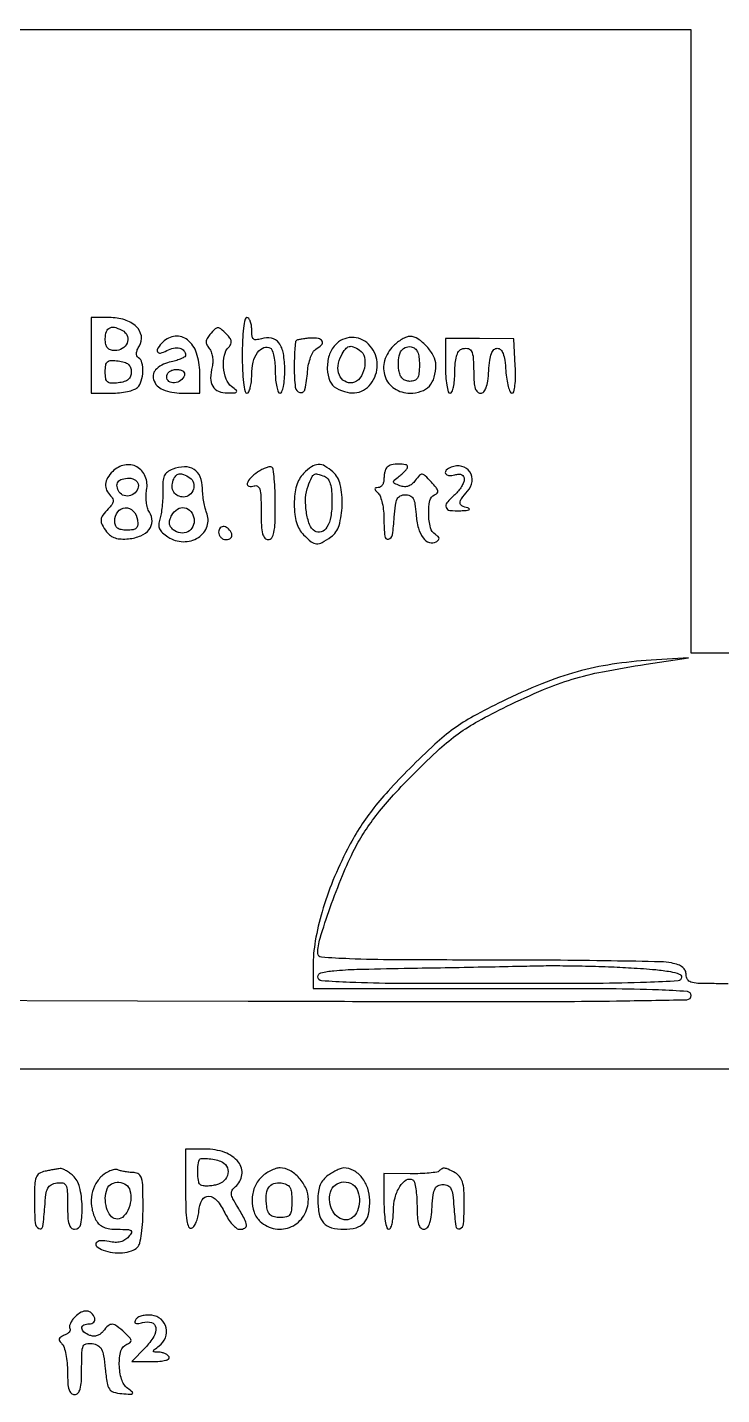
# Model space of a CAD drawing. Extents: x 105 to 1385, y 45 to 986.
# Drawn here: x 726.5 to 873.5, y 524 to 813.4 of the extents above; entities that cross this region are included whole.
import ezdxf

# ---------------------------------------------------------------- set-up
doc = ezdxf.new("R2010")
doc.units = 0

msp = doc.modelspace()

# ---------------------------------------------------------------- linework, layer by layer
for points in [[(975.012321, 894), (662.024642, 894), (661.762321, 857.25, -0.001137), (661.569048, 836.71706, -0.008815), (661.287808, 827.12632, -0.010209), (660.904475, 821.444203, -0.451975), (660.050713, 820.816429, 0.057413), (659.208145, 820.901189, 0.01013), (657.616945, 820.845953, 0.010855), (655.74495, 820.70215, 0.009575), (653.800713, 820.472591), (649, 819.812324), (649, 811.906162), (649, 804), (657.5, 804), (666, 804), (666, 698.5), (666, 593), (776.988182, 593), (887.976365, 593)], [(877.803678, 768.278646, 0.000459), (877.589084, 794.663079, 0.000534)], [(874.900424, 610.941399, 0.008616), (871.5, 611, -0.010229), (868.442522, 611.062557, -0.072034), (866.983333, 611.335227, -0.176153), (866.269837, 611.909004, -0.137045), (866, 612.875, 0.111131), (865.802776, 613.751388, 0.113824), (865.25, 614.45, 0.083544), (864.290594, 614.984187, 0.036002), (862.875, 615.375, 0.044255), (860.584704, 615.625504, 0.001117), (850.129688, 615.816406, 0.002384), (837.848105, 615.954663, 0.001622), (823.875, 616, -0.00124), (804.319167, 616.048517, -0.008474), (794.680756, 616.259719, -0.008267), (788.750128, 616.588548, -0.393301), (788, 617.394665, -0.074616), (788.483329, 620.61539, -0.010196), (790.617958, 627.093588, -0.012616), (793.219566, 633.923843, -0.021176), (795.787079, 639.5, -0.026328), (797.964204, 643.245787, -0.022107), (800.645511, 646.975141, -0.018864), (804.048417, 650.972213, -0.01077), (808.438413, 655.549285, -0.010134), (813.785509, 660.676929, -0.029449), (817.74874, 663.916746, -0.031082), (821.945708, 666.573115, -0.012372), (828, 669.705005, -0.012262), (835.752624, 673.24296, -0.027661), (841.819823, 675.445957, -0.026131), (848.300069, 677.03687, -0.009868), (857.5, 678.604321), (866.5, 679.955524), (858.545976, 679.473269, 0.022742), (850.308854, 678.596573, 0.029695), (842.901055, 677.010824, 0.028169), (835.435576, 674.482235, 0.017618), (827, 670.734036, 0.012338), (820.940218, 667.594355, 0.031229), (816.751772, 664.938272, 0.0296), (812.800398, 661.698456, 0.010125), (807.459935, 656.559171, 0.010732), (802.878495, 651.7666, 0.021054), (799.482312, 647.728885, 0.024247), (796.763542, 643.828348, 0.021081), (794.296289, 639.5, 0.021824), (791.208508, 632.807696, 0.025891), (788.907597, 626.237897, 0.028198), (787.472226, 620.072162, 0.043112), (787, 614.605655), (787, 610), (827, 610, -0.000993), (849.86238, 609.954604, -0.008439), (860.126777, 609.740564, -0.009943), (866.16522, 609.39228, -0.391692), (867, 608.490161, -0.40796), (866.064267, 607.534187, -0.002016), (851.269846, 607.277253, -0.003626), (827.557343, 607.133074, -0.0004), (773.25, 607.240161), (679.5, 607.5)], [(722.498559, 610.273226, 0.0002), (722.667734, 628.621875, 0.001124)]]:
    msp.add_lwpolyline(points, format="xyb")
msp.add_lwpolyline([(710, 813), (788.5, 813), (867, 813), (867, 747), (867, 681), (872, 681), (877, 681)])
for points in [[(740, 744), (740, 736), (744.3, 736, 0.025442), (746.034141, 736.088298, 0.028275), (747.689375, 736.3525, 0.029295), (749.058323, 736.736368, 0.113847), (749.8, 737.2, 0.122816), (750.632357, 738.585471, 0.065475), (750.964365, 740.569349, 0.068245), (750.773454, 742.448879, 0.197436), (750.020479, 743.487343, -0.15979), (749.694779, 743.873776, -0.116873), (749.609932, 744.432405, -0.080494), (749.7873, 745.149112, -0.038771), (750.226091, 745.990421, 0.185183), (750.636278, 748.100161, 0.161683), (749.563197, 750.089032, 0.115273), (747.110646, 751.512525, 0.074226), (743.845012, 752), (740, 752)], [(746.895717, 749.085612, -0.184446), (747.721529, 747.980003, -0.178056), (747.615814, 746.585735, -0.151634), (746.583668, 745.430234, -0.136017), (745.031385, 745, -0.073159), (744.075682, 745.14059, -0.150197), (743.453138, 745.557672, -0.126393), (743.107001, 746.310623, -0.044891), (743, 747.5, -0.084273), (743.261227, 749.038876, -0.215224), (744.023203, 749.84013, -0.180614), (745.244591, 749.87576, -0.059134)], [(765.166612, 748.414902, 0.044561), (764.563521, 747.595729, 0.125322), (764.35735, 746.920196, 0.132852), (764.504666, 746.252913, 0.05287), (765.028279, 745.465925, -0.088317), (765.441912, 744.737681, -0.047701), (765.692872, 743.734111, -0.045519), (765.757796, 742.630036, -0.053467), (765.612559, 741.592449, 0.059329), (765.305265, 739.193203, 0.135072), (765.77041, 737.442223, 0.164814), (766.979892, 736.390093, 0.100657), (768.856989, 736.031803, 0.007813), (770.468145, 736.076377, 0.241162), (770.806188, 736.268391, 0.378559), (770.761436, 736.579568, 0.013721), (769.75, 737.392046, -0.144772), (768.587178, 738.973738, -0.068334), (768.054191, 741.475018, -0.068451), (768.215309, 744.021056, -0.147433), (769.135714, 745.735714, 0.08143), (769.584743, 746.360848, 0.155693), (769.677089, 746.965768, 0.119289), (769.402318, 747.625065, 0.038286), (768.707143, 748.435714, 0.014467), (767.454524, 749.617869, 0.185435), (766.861843, 749.841515, 0.196281), (766.288966, 749.603675, 0.016492)], [(772, 744, 0.010616), (772.067911, 740.801826, 0.020476), (772.28125, 738.25, 0.01702), (772.586179, 736.340974, 0.358912), (773, 736, 0.291777), (773.386779, 736.24671, 0.045736), (773.70625, 737.139032, 0.038769), (773.927578, 738.391587, 0.024354), (774, 739.877555, -0.059178), (774.316054, 742.538581, -0.093893), (775.256666, 744.62427, -0.147993), (776.566381, 745.653471, -0.235662), (777.956195, 745.527073, -0.17661), (778.361704, 745.012707, -0.028902), (778.693382, 743.766927, -0.028779), (778.923634, 742.18874, -0.021836), (779, 740.440983, 0.021227), (779.072294, 738.738865, 0.03416), (779.29375, 737.304539, 0.037703), (779.611648, 736.26528, 0.308946), (780, 736, 0.319735), (780.389506, 736.27744, 0.032693), (780.70625, 737.432782, 0.03126), (780.927778, 739.007969, 0.019308), (781, 740.877555, 0.041774), (780.706637, 744.382747, 0.11905), (779.750591, 746.619138, 0.183305), (778.172701, 747.624397, 0.128702), (776.047988, 747.515231, -0.046666), (774.970296, 747.280943, -0.221855), (774.386129, 747.471834, -0.177557), (774.077958, 748.08324, -0.028863), (774, 749.432612, 0.037102), (773.926941, 750.415833, 0.055829), (773.70625, 751.24583, 0.073245), (773.383103, 751.813304, 0.230696), (773, 752, 0.358912), (772.586179, 751.659026, 0.01702), (772.28125, 749.75, 0.020476), (772.067911, 747.198174, 0.010616)], [(755.2, 746.8, 0.04213), (754.142047, 745.546976, 0.267917), (754.067306, 744.749392, 0.368818), (754.671903, 744.469168, 0.054737), (756.020667, 745.01106, -0.070017), (757.459943, 745.539036, -0.111702), (758.764662, 745.525082, -0.156324), (759.654461, 744.987694, -0.181284), (760, 744.065983, -0.248054), (759.813083, 743.712399, -0.03976), (759.111817, 743.312058, -0.036093), (758.134681, 742.936319, -0.024393), (756.976397, 742.645279, 0.125383), (753.887505, 741.165123, 0.305736), (753.220546, 738.854859, 0.224392), (755.201356, 736.74492, 0.094147), (759.122445, 736), (763, 736), (763, 740.428571, 0.081688), (762.332975, 744.484076, 0.14088), (760.399427, 747.274577, 0.200963), (757.799347, 748.04563, 0.170896)], [(783.418712, 747.083333, 0.174693), (783.251826, 746.730631, 0.0061), (783.122997, 745.197917, 0.010706), (783.030362, 743.355808, 0.007209), (783, 741.25, 0.027954), (783.223366, 737.257818, 0.316252), (784.216545, 736.135395, 0.422152), (785.275168, 736.806639, 0.031076), (785.824451, 740.5773, -0.031672), (786.05363, 742.137512, -0.036445), (786.47235, 743.582616, -0.039401), (787.00325, 744.729163, -0.13765), (787.574451, 745.29969, 0.068671), (788.768521, 746.204328, 0.32124), (788.901135, 747.007374, 0.246037), (788.136668, 747.565123, 0.050952), (786.418712, 747.644213, 0.014036), (785.399602, 747.558529, 0.018221), (784.472681, 747.419967, 0.01607), (783.719419, 747.253923, 0.13426)], [(791.654988, 746.171259, 0.11004), (790.389433, 743.942178, 0.082116), (790.012564, 741.131829, 0.089249), (790.555555, 738.566488, 0.17495), (791.934259, 737.035184, 0.065505), (794.202854, 736.179792, 0.102091), (796.283858, 736.125103, 0.112184), (798.07883, 736.885353, 0.091929), (799.522576, 738.394111, 0.169872), (800.556294, 742.554967, 0.176333), (798.747141, 746.376994, 0.205081), (795.160584, 747.789026, 0.204206)], [(804, 746, 0.125912), (802.144953, 742.869163, 0.156525), (802.232967, 739.50339, 0.166685), (804.233052, 736.963266, 0.144354), (807.5, 736, 0.079916), (809.883974, 736.383483, 0.126766), (811.614114, 737.495311, 0.120113), (812.650706, 739.355653, 0.067421), (813, 741.934259, 0.125016), (812.521492, 743.818137, 0.059831), (811.06712, 745.8683, 0.060417), (809.207299, 747.478505, 0.14932), (807.5, 748, 0.095343), (806.785434, 747.862493, 0.034745), (805.853125, 747.4125, 0.032922), (804.876005, 746.765364, 0.033666)], [(815, 741.781828, 0.0162), (815.071956, 739.561569, 0.026623), (815.293239, 737.695457, 0.025027), (815.607627, 736.298113, 0.336794), (816, 736, 0.307639), (816.388221, 736.263833, 0.038313), (816.70625, 737.290447, 0.034511), (816.927697, 738.709296, 0.021461), (817, 740.393011, -0.022466), (817.086599, 742.319345, -0.046835), (817.360421, 743.795179, -0.064754), (817.799612, 744.815757, -0.168745), (818.402234, 745.32411, -0.121483), (819.676054, 745.483689, -0.248355), (820.481794, 744.927691, -0.104212), (820.899993, 743.429737, -0.016145), (821, 740.333333, 0.018195), (821.074159, 738.296069, 0.062365), (821.333377, 736.999603, 0.117876), (821.787123, 736.270336, 0.197393), (822.445209, 736, 0.210408), (823.11523, 736.295016, 0.097375), (823.620462, 737.124405, 0.054738), (823.977331, 738.56015, 0.017546), (824.195209, 740.75, -0.017066), (824.415608, 742.986991, -0.057757), (824.774889, 744.407535, -0.106667), (825.295115, 745.209171, -0.198192), (826, 745.5, -0.198192), (826.704885, 745.209171, -0.106667), (827.225111, 744.407535, -0.057757), (827.584392, 742.986991, -0.017066), (827.804791, 740.75, 0.019633), (827.99359, 738.929531, 0.031141), (828.312364, 737.395313, 0.032174), (828.699746, 736.269678, 0.302507), (829.104695, 736, 0.344948), (829.49434, 736.305121, 0.030461), (829.735127, 737.619216, 0.028386), (829.851919, 739.454117, 0.01473), (829.799904, 741.75), (829.5, 747.5), (822.25, 747.531828), (815, 747.563656)], [(796.830076, 745.126181, -0.203991), (797.867603, 743.620419, -0.103643), (797.854305, 741.278278, -0.10361), (796.901791, 739.137932, -0.203776), (795.33589, 738.191704, -0.171331), (793.686308, 738.52242, -0.1629), (792.568375, 739.821466, -0.127911), (792.301081, 741.816287, -0.092804), (792.979785, 743.962227, -0.036587), (793.839282, 745.319423, -0.161264), (794.6033, 745.85722, -0.172897), (795.504437, 745.813172, -0.043466)], [(809.5, 741.986305, -0.022689), (809.417581, 740.170932, -0.107941), (809.106582, 739.185788, -0.176971), (808.501842, 738.676789, -0.087556), (807.5, 738.5, -0.083533), (806.608553, 738.649977, -0.113148), (805.918301, 739.081476, -0.10261), (805.440102, 739.807775, -0.059323), (805.170919, 740.822726, -0.048908), (805.074406, 743.065624, -0.105901), (805.525459, 744.722771, -0.160697), (806.458814, 745.637579, -0.163162), (807.746976, 745.810212, -0.1183), (808.553734, 745.444349, -0.120499), (809.100083, 744.754297, -0.079817), (809.407604, 743.645529, -0.027822)], [(748.5, 740.5, -0.086629), (748.336283, 739.562156, -0.132039), (747.866697, 738.887714, -0.10493), (747.030656, 738.440778, -0.041844), (745.75, 738.183578, -0.031206), (744.232708, 738.104353, -0.174181), (743.481079, 738.383093, -0.184152), (743.102222, 739.065925, -0.035595), (743, 740.5, -0.035595), (743.102222, 741.934075, -0.184152), (743.481079, 742.616907, -0.174181), (744.232708, 742.895647, -0.031206), (745.75, 742.816422, -0.041844), (747.030656, 742.559222, -0.10493), (747.866697, 742.112286, -0.132039), (748.336283, 741.437844, -0.086629)], [(759.750467, 739.75, -0.158083), (758.960832, 738.678258, -0.13487), (757.638975, 738.189563, -0.175333), (756.484986, 738.49796, -0.245384), (756, 739.426676, -0.12024), (756.15323, 740.054646, -0.111791), (756.58104, 740.561201, -0.09567), (757.248452, 740.888599, -0.066422), (758.083333, 741, -0.053387), (758.889009, 740.91373, -0.107922), (759.466685, 740.649944, -0.156475), (759.754141, 740.244726, -0.158297)], [(744.571429, 719.428571, 0.060436), (743.49871, 718.059647, 0.115454), (743.069453, 716.738087, 0.130126), (743.292868, 715.471728, 0.088221), (744.135714, 714.264286, -0.085817), (744.579339, 713.635178, -0.156628), (744.661366, 713.018509, -0.115884), (744.366345, 712.338294, -0.036373), (743.635714, 711.492857, 0.033903), (742.465223, 710.151879, 0.146016), (742.096418, 709.171639, 0.143778), (742.322288, 708.140902, 0.032524), (743.29414, 706.612418, 0.081171), (744.081199, 705.83779, 0.07888), (745.081397, 705.344709, 0.065009), (746.349519, 705.12605, 0.034658), (747.943291, 705.171288, 0.07302), (750.547046, 705.817986, 0.130503), (752.292873, 707.14177, 0.167696), (752.896993, 708.904389, 0.139938), (752.346892, 710.816146, -0.071559), (751.948976, 711.718378, -0.036325), (751.702106, 712.936967, -0.035163), (751.626883, 714.256004, -0.043917), (751.750647, 715.475924, 0.142223), (751.479836, 718.358615, 0.174566), (749.703979, 720.375764, 0.177872), (747.078425, 720.775845, 0.147187)], [(785, 719, 0.064328), (784.092309, 717.822984, 0.057549), (783.472222, 716.409722, 0.048119), (783.115297, 714.669839, 0.026549), (783, 712.5, 0.026549), (783.115297, 710.330161, 0.048119), (783.472222, 708.590278, 0.057549), (784.092309, 707.177016, 0.064328), (785, 706, 0.028594), (786.620041, 704.555365, 0.149723), (787.719004, 704.124286, 0.146122), (788.885456, 704.377315, 0.026809), (790.777494, 705.556704, 0.173395), (792.498786, 707.986192, 0.061197), (793.14943, 712.2683, 0.060896), (792.741913, 716.633237, 0.156381), (791.171259, 719.345012, 0.052877), (789.502067, 720.56181, 0.14605), (788.10158, 720.895938, 0.138037), (786.696439, 720.414346, 0.045248)], [(802.666667, 720.333333, 0.097261), (802.4101, 719.951373, 0.034257), (802.195833, 719.323958, 0.032464), (802.049166, 718.584091, 0.03271), (802, 717.833333, -0.063618), (801.910453, 717.132389, -0.081539), (801.6475, 716.538542, -0.098485), (801.257637, 716.141202, -0.150767), (800.8, 716, 0.051663), (800.257401, 715.943785, 0.354955), (800.1, 715.75, 0.180052), (800.222304, 715.421376, 0.018208), (800.8, 714.8, -0.113847), (801.263632, 714.058323, -0.029295), (801.6475, 712.689375, -0.028275), (801.911702, 711.034141, -0.025442), (802, 709.3, 0.022682), (802.163437, 705.699059, 0.447255), (802.95505, 705.110964, 0.315492), (803.800022, 706.004647, 0.020526), (804.195209, 709.75, -0.014124), (804.433344, 712.322, -0.082986), (804.81472, 713.618151, -0.169593), (805.464119, 714.264512, -0.112234), (806.5, 714.5, -0.103835), (807.51866, 714.28615, -0.164571), (808.170882, 713.690524, -0.090159), (808.564111, 712.522221, -0.018046), (808.803692, 710.327884, 0.048152), (809.294849, 707.447492, 0.092563), (810.309497, 705.345523, 0.154289), (811.639812, 704.374936, 0.223022), (813.062958, 704.53891, 0.062036), (813.534173, 704.918009, 0.223386), (813.655861, 705.273465, 0.186214), (813.465564, 705.640848, 0.042797), (812.894846, 706.064989, -0.198476), (811.841305, 707.524114, -0.053258), (811.471361, 710.419379, -0.05365), (811.717053, 713.251765, -0.258184), (812.721565, 714.446649, 0.120335), (813.270383, 714.82691, 0.246508), (813.392349, 715.321085, 0.109144), (813.04254, 716.029204, 0.018443), (812.049183, 717.177583, 0.013157), (810.726898, 718.524051, 0.168015), (810.094382, 718.818145, 0.236734), (809.526318, 718.602633, 0.027985), (808.643555, 717.527211, -0.056026), (807.923439, 716.743772, -0.096311), (807.158224, 716.302051, -0.103345), (806.322477, 716.19658, -0.072412), (805.394608, 716.40894, -0.016761), (804.256624, 716.894215, -0.27214), (804.029977, 717.223534, -0.242694), (804.195201, 717.609143, -0.013755), (805.25, 718.431663, 0.021935), (805.920039, 718.972003, 0.027855), (806.485937, 719.529822, 0.027987), (806.894719, 720.034365, 0.157526), (807, 720.360243, 0.360216), (806.592501, 720.852481, 0.048543), (805.152718, 720.983573, 0.047331), (803.588194, 720.825332, 0.148581)], [(750, 716.468615, -0.170028), (749.553524, 715.193624, -0.141045), (748.374387, 714.357363, -0.149568), (746.984193, 714.302134, -0.192318), (745.965058, 715.056537, -0.091765), (745.497893, 716.259009, -0.204238), (745.703782, 717.200043, -0.174181), (746.571756, 717.803545, -0.06576), (748.059017, 718, -0.076473), (748.804614, 717.885293, -0.09092), (749.433133, 717.552757, -0.102027), (749.851292, 717.05576, -0.124668)], [(757.269972, 719.909537, 0.070757), (756.154422, 719.303423, 0.126596), (755.502509, 718.497188, 0.090711), (755.195752, 717.281526, 0.024602), (755.161772, 715.289612, -0.018352), (755.154425, 713.679971, -0.015389), (755.031546, 711.977207, -0.015665), (754.822384, 710.427313, -0.040599), (754.547375, 709.334922, 0.065222), (754.319798, 708.197766, 0.124471), (754.485959, 707.286741, 0.10403), (755.09703, 706.458058, 0.03703), (756.270597, 705.558354, 0.140654), (759.503462, 704.556306, 0.147865), (762.705349, 705.451116, 0.171332), (764.572155, 707.830268, 0.187751), (764.439982, 710.75, -0.04599), (764.136296, 711.652768, -0.01673), (763.868968, 712.977463, -0.016425), (763.671586, 714.454753, -0.018851), (763.582993, 715.875407, 0.090127), (763.083385, 718.286138, 0.155757), (761.787195, 719.846601, 0.150346), (759.788542, 720.400085, 0.082217)], [(760.895717, 718.085612, -0.184758), (761.670407, 717.047141, -0.147245), (761.646679, 715.639244, -0.1434), (760.844737, 714.452076, -0.174705), (759.590402, 714, -0.116188), (758.377539, 714.285698, -0.138614), (757.511409, 715.07362, -0.13175), (757.158882, 716.233, -0.100233), (757.380002, 717.547887, -0.077811), (757.93244, 718.508909, -0.187657), (758.631205, 718.911571, -0.141424), (759.566534, 718.790038, -0.038588)], [(775.25, 719.266608, 0.047935), (773.73605, 718.024606, 0.134629), (773.060574, 716.845708, 0.427053), (773.413478, 716.275948, 0.144858), (774.5, 716.361626, -0.228754), (775.233463, 716.300341, -0.193975), (775.711281, 715.677603, -0.05944), (775.946238, 714.149289, -0.008451), (776, 710.968615, 0.010698), (776.064577, 707.950765, 0.0509), (776.312829, 706.244769, 0.113767), (776.777415, 705.336418, 0.221379), (777.5, 705, 0.249281), (778.240931, 705.393875, 0.098989), (778.699603, 706.490164, 0.042009), (778.940075, 708.572895, 0.007746), (779, 712.440983, 0.009417), (778.94568, 715.324942, 0.014282), (778.779688, 717.827659, 0.008886), (778.548145, 719.876016, 0.229508), (778.25, 720.329563, 0.183272), (777.816596, 720.406433, 0.038403), (777.059375, 720.201953, 0.035553), (776.166431, 719.812159, 0.02715)], [(789.418213, 718.393011, -0.146814), (790.145182, 717.831188, -0.084002), (790.635298, 716.826054, -0.053118), (790.916361, 715.280972, -0.018453), (791, 713.015456, -0.040151), (790.745724, 709.854039, -0.09325), (789.941242, 707.625823, -0.178134), (788.741068, 706.64375, -0.228626), (787.342094, 706.807202, -0.16772), (786.242784, 708.187348, -0.048389), (785.575647, 710.872014, -0.048022), (785.423401, 713.860868, -0.07973), (785.93395, 716.326276, -0.013408), (786.704771, 718.200775, -0.155861), (787.224756, 718.786297, -0.202972), (787.924864, 718.8813, -0.0252)], [(816.25, 720.333333, 0.082732), (815.194236, 719.692423, 0.334993), (815.04447, 719.002065, 0.282044), (815.695583, 718.567866, 0.073659), (817, 718.710251, -0.047861), (817.877232, 718.851935, -0.126489), (818.497375, 718.734494, -0.174005), (818.865844, 718.367525, -0.111174), (819, 717.771619, -0.099804), (818.861407, 717.084212, -0.037718), (818.4125, 716.207653, -0.035501), (817.765321, 715.300495, -0.036163), (817, 714.5, 0.031363), (815.338982, 712.795662, 0.272365), (815.158918, 711.794723, 0.286987), (815.942411, 711.18915, 0.033696), (818.25, 711.116001, 0.013336), (819.408115, 711.188301, 0.069126), (820.03125, 711.332266, 0.544712), (820.068307, 711.507703, 0.132213), (819.75, 711.689326, -0.054065), (818.48284, 712.171555, -0.278714), (818.103427, 712.782816, -0.168179), (818.393172, 713.653162, -0.020242), (819.707962, 715.229795, 0.150398), (820.666369, 717.281502, 0.185576), (820.191504, 719.323106, 0.188349), (818.48088, 720.500838, 0.153981)], [(749.819551, 709.171672, -0.053493), (749.862898, 708.066781, -0.18596), (749.566783, 707.430199, -0.157456), (748.879856, 707.093841, -0.035763), (747.569551, 707, -0.042541), (746.362248, 707.102907, -0.118251), (745.585159, 707.436479, -0.14962), (745.150459, 708.029091, -0.084158), (745, 708.916667, -0.159327), (745.63589, 710.861565, -0.225179), (747.214024, 711.715182, -0.219164), (748.908809, 711.040928, -0.154858)], [(761.802872, 709.367062, -0.148715), (761.558989, 707.7841, -0.16279), (760.478988, 706.672278, -0.156996), (758.913923, 706.41052, -0.137607), (757.394265, 707.087752, -0.070953), (756.814629, 707.727164, -0.124564), (756.57337, 708.394546, -0.105829), (756.660849, 709.173453, -0.042196), (757.088485, 710.165336, -0.131146), (758.280201, 711.438924, -0.183398), (759.794789, 711.738114, -0.184908), (761.117372, 710.957098, -0.1331)], [(767, 706.583333, 0.099038), (767.120875, 705.979073, 0.097945), (767.465104, 705.465104, 0.097945), (767.979073, 705.120875, 0.099038), (768.583333, 705, 0.077096), (769.158616, 705.089234, 0.119977), (769.585286, 705.348828, 0.144529), (769.795817, 705.735738, 0.134046), (769.770833, 706.1875, 0.113253), (769.122932, 707.250696, 0.165501), (768.153639, 707.742973, 0.244413), (767.346973, 707.459866, 0.190724)], [(854.344437, 614.348033, -0.006047), (859.537898, 613.967176, -0.025065), (862.652958, 613.542748, -0.039762), (864.514953, 613.037398, -0.316554), (865, 612.348033, -0.396872), (864.270692, 611.573934, -0.006142), (857.609969, 611.258753, -0.007549), (847.096783, 611.049488, -0.001201), (826.5, 611, -0.001065), (804.774478, 611.046272, -0.008524), (794.764641, 611.259594, -0.009611), (788.809891, 611.602834, -0.391894), (788, 612.477441, -0.349856), (788.649012, 613.291453, -0.031938), (791.388291, 613.735641, -0.017595), (796.28646, 614.038314, -0.00257), (806.25, 614.251448, 0.000334), (813.940709, 614.381563, 0.000295), (821.957428, 614.527283, 0.000296), (829.18292, 614.667165, 0.0009), (834.094437, 614.774006, -0.007236), (838.534507, 614.814321, -0.00391), (844.00058, 614.742099, -0.003894), (849.567292, 614.581623, -0.006126)], [(760, 567.416667, 0.006814), (760.057056, 563.230275, 0.031138), (760.274456, 560.808028, 0.066149), (760.653373, 559.509266, 0.385567), (761.25, 559.243678, 0.163312), (761.752499, 559.61856, 0.048709), (762.224862, 560.46555, 0.043138), (762.601386, 561.582387, 0.035141), (762.813358, 562.827012, -0.094417), (763.519159, 565.220858, -0.297147), (764.906284, 566.01163, -0.210131), (766.64018, 565.122604, -0.059522), (768.298609, 562.5, 0.032816), (769.048983, 561.160329, 0.040562), (769.922742, 560.028125, 0.045217), (770.78739, 559.235322, 0.164383), (771.483821, 559, 0.118526), (772.533171, 559.252295, 0.306659), (772.890799, 559.901085, 0.102178), (772.509891, 561.154729, 0.012233), (771.055517, 563.676733, -0.015448), (770.030835, 565.480311, -0.093459), (769.714962, 566.503652, -0.167964), (769.887538, 567.276089, -0.081541), (770.559255, 568.049177, 0.189281), (771.936773, 570.547284, 0.204437), (771.188514, 573.214415, 0.137929), (768.293844, 575.280218, 0.086642), (764.171259, 576), (760, 576)], [(767.418213, 573.393011, -0.164876), (768.671118, 572.352143, -0.1826), (768.966637, 570.811762, -0.160749), (768.165625, 569.311628, -0.129638), (766.556835, 568.424909, -0.027196), (765.556012, 568.230846, -0.029696), (764.56908, 568.153932, -0.031038), (763.725757, 568.19077, -0.112436), (763.220835, 568.363516, -0.21124), (762.783587, 569.001458, -0.032035), (762.593374, 570.572905, -0.035677), (762.619324, 572.312675, -0.058946), (762.916667, 573.75, -0.319388), (763.287106, 574.020519, -0.022903), (764.632113, 573.975659, -0.029718), (766.128136, 573.76704, -0.042133)], [(730.25, 571.294267, 0.094067), (729.028822, 570.80954, 0.16793), (728.363118, 569.973747, 0.075772), (728.064991, 568.411701, 0.009334), (728, 564.930449, 0.015658), (728.142732, 560.373792, 0.259284), (728.933594, 559.139996, 0.522095), (729.767463, 559.562475, 0.01886), (730.195209, 563.75, -0.015171), (730.442993, 566.366521, -0.08572), (730.850113, 567.702575, -0.154754), (731.563106, 568.432193, -0.087414), (732.75, 568.819551, -0.077157), (734.005781, 568.803314, -0.24511), (734.654802, 568.312298, -0.101748), (734.943724, 567.129485, -0.009195), (735, 564.069551, 0.013764), (735.068845, 561.569119, 0.058222), (735.323971, 560.094925, 0.122182), (735.791727, 559.29812, 0.201878), (736.5, 559, 0.362461), (737.816605, 560.098794, 0.052256), (738.10115, 563.863005, 0.049727), (737.572155, 567.962123, 0.153058), (736.171259, 570.345012, 0.02676), (735.403519, 570.96847, 0.030997), (734.609091, 571.473844, 0.032491), (733.895329, 571.809557, 0.131104), (733.421259, 571.863818, 0.006201), (732.923485, 571.783916, 0.001535), (732.109682, 571.640337, 0.00157), (731.178983, 571.470167, 0.001573)], [(742.077319, 570.077319, 0.089524), (740.747057, 568.161079, 0.078853), (740.095235, 565.813839, 0.076259), (740.192337, 563.30807, 0.075252), (741.035184, 560.934259, 0.087096), (741.721791, 560.058919, 0.084094), (742.673263, 559.456944, 0.066674), (743.958939, 559.110576, 0.032513), (745.657628, 559, -0.009647), (747.733105, 558.959953, -0.143764), (748.413901, 558.731199, -0.38095), (748.518989, 558.288598, -0.049512), (747.928458, 557.413797, -0.080303), (747.172932, 556.754071, -0.078624), (746.242663, 556.360076, -0.068208), (745.123056, 556.239262, -0.042195), (743.806013, 556.388797, 0.049141), (741.962504, 556.572262, 0.247313), (741.075363, 556.105994, 0.403606), (741.198606, 555.366898, 0.068089), (742.581787, 554.606989, 0.058696), (744.558259, 554.104101, 0.053517), (746.661523, 554.051589, 0.057655), (748.533599, 554.425534, 0.11882), (749.8, 555.2, 0.140155), (750.295659, 556.0926, 0.022042), (750.667808, 558.088642, 0.02163), (750.9184, 560.664049, 0.013437), (751, 563.7, 0.00638), (750.945631, 567.960699, 0.057925), (750.684308, 569.798593, 0.170767), (750.09771, 570.664858, 0.160686), (749.081787, 571, -0.024835), (748.23754, 571.041959, -0.016948), (747.285112, 571.169587, -0.017112), (746.372848, 571.355769, -0.032728), (745.659106, 571.577319, 0.134456), (744.933002, 571.649512, 0.057159), (743.986363, 571.374838, 0.050869), (742.983457, 570.829229, 0.046409)], [(776, 570, 0.103409), (774.59743, 567.856011, 0.088959), (774.072554, 565.209347, 0.092066), (774.503606, 562.625286, 0.122185), (775.828741, 560.654988, 0.142712), (778.999038, 559.115522, 0.15095), (782.423453, 559.567031, 0.148875), (785.029536, 561.881996, 0.138095), (786, 565.328741, 0.10637), (785.503127, 567.637912, 0.0773), (784.062424, 569.845654, 0.079845), (782.076858, 571.447933, 0.130641), (780, 572, 0.077955), (779.089956, 571.857247, 0.038133), (778, 571.4125, 0.036641), (776.912834, 570.765398, 0.043841)], [(790.222506, 570.443296, 0.063185), (789.186569, 569.502671, 0.077734), (788.502399, 568.392312, 0.066373), (788.121855, 566.987382, 0.033003), (788, 565.143296, 0.049732), (788.291727, 562.21756, 0.133647), (789.220705, 560.363483, 0.146696), (790.896566, 559.337669, 0.06458), (793.5, 559, 0.06458), (796.103434, 559.337669, 0.146696), (797.779295, 560.363483, 0.133647), (798.708273, 562.21756, 0.049732), (799, 565.143296, 0.082808), (798.573794, 567.699095, 0.086606), (797.343141, 569.934438, 0.095297), (795.548118, 571.46095, 0.129393), (793.5, 572, 0.089205), (792.950882, 571.901246, 0.02189), (792.102054, 571.542718, 0.021722), (791.1508, 571.039161, 0.020182)], [(813.687041, 571.353707, -0.161753), (813.182687, 571.100886, -0.011622), (811.608987, 570.910014, -0.015364), (809.682119, 570.781243, -0.010967), (807.520374, 570.750823), (802, 570.794231), (802, 564.897115, 0.015777), (802.071676, 562.626103, 0.026225), (802.292394, 560.724279, 0.024515), (802.606216, 559.300844, 0.338279), (803, 559, 0.293508), (803.386925, 559.248543, 0.044926), (803.70625, 560.154018, 0.038303), (803.927592, 561.42303, 0.024033), (804, 562.928571, -0.063075), (804.349375, 565.687068, -0.076937), (805.374826, 568.075525, -0.112618), (806.737612, 569.443773, -0.286656), (808.08062, 569.450174, -0.193346), (808.439906, 568.962793, -0.02198), (808.729932, 567.597463, -0.02402), (808.932965, 565.87493, -0.017326), (809, 563.940983, 0.01475), (809.070175, 561.562746, 0.05645), (809.323124, 560.104718, 0.113175), (809.774478, 559.297704, 0.211955), (810.445209, 559, 0.210408), (811.11523, 559.295016, 0.097375), (811.620462, 560.124405, 0.054738), (811.977331, 561.56015, 0.017546), (812.195209, 563.75, -0.014124), (812.433344, 566.322, -0.082986), (812.81472, 567.618151, -0.169593), (813.464119, 568.264512, -0.112234), (814.5, 568.5, -0.112234), (815.535881, 568.264512, -0.169593), (816.18528, 567.618151, -0.082986), (816.566656, 566.322, -0.014124), (816.804791, 563.75, 0.01849), (817.219998, 559.655228, 0.466988), (818.060452, 559.129494, 0.306531), (818.857141, 560.153637, 0.016564), (819, 564.464816, 0.014551), (818.916862, 567.32105, 0.057823), (818.614156, 569.046015, 0.097098), (818.026378, 570.16729, 0.101089), (817.065741, 570.964816, 0.010233), (815.574963, 571.72383, 0.084166), (814.845847, 571.935491, 0.160738), (814.297803, 571.822025, 0.065718)], [(748.234126, 567.212705, -0.092624), (748.385856, 565.08097, -0.08658), (747.768014, 562.982961, -0.106289), (746.617804, 561.533846, -0.222687), (745.254761, 561.185975, -0.189899), (744.089281, 561.922644, -0.087133), (743.281335, 563.561733, -0.076205), (743.007757, 565.621799, -0.086797), (743.389534, 567.572726, -0.18407), (744.342472, 568.63655, -0.138485), (745.895172, 568.952981, -0.136081), (747.404075, 568.411273, -0.176768)], [(782.5, 565, -0.021436), (782.415691, 563.034425, -0.13443), (782.071429, 562.1, -0.189121), (781.36222, 561.638668, -0.050766), (780, 561.5, -0.051798), (778.794571, 561.625214, -0.120685), (777.98151, 562.015181, -0.126539), (777.463946, 562.722609, -0.059858), (777.170919, 563.822726, -0.048976), (777.069724, 566.181894, -0.124778), (777.577494, 567.804512, -0.174082), (778.659845, 568.670028, -0.118268), (780.245529, 568.820137, -0.07009), (781.393989, 568.488638, -0.155405), (782.066099, 567.887996, -0.108558), (782.406922, 566.848683, -0.025158)], [(796.5, 567, -0.080577), (796.813737, 564.874145, -0.096567), (796.399003, 562.897526, -0.119096), (795.37462, 561.511372, -0.17611), (793.967796, 561, -0.152116), (792.388259, 561.49193, -0.113615), (791.150099, 562.84604, -0.099995), (790.522956, 564.769953, -0.093159), (790.667972, 566.838327, -0.168525), (791.710594, 568.396553, -0.15612), (793.529782, 569.03486, -0.156437), (795.378787, 568.497875, -0.169203)], [(736.60688, 540.464023, 0.038194), (736.021803, 539.782014, 0.050476), (735.606926, 539.076894, 0.060398), (735.406418, 538.451618, 0.187977), (735.485065, 538.024165, -0.196172), (735.545496, 537.663807, -0.113461), (735.352567, 537.261572, -0.081423), (734.926048, 536.875918, -0.051603), (734.327039, 536.572002, 0.041909), (733.562848, 536.202689, 0.194795), (733.271427, 535.820992, 0.215047), (733.342481, 535.370207, 0.0514), (733.832783, 534.767217, -0.122321), (734.28489, 534.016339, -0.026348), (734.65713, 532.53287, -0.02602), (734.914254, 530.723199, -0.022281), (735, 528.8, 0.015014), (735.070455, 526.454289, 0.060783), (735.328125, 525.05, 0.124365), (735.796787, 524.286184, 0.19569), (736.5, 524, 0.212949), (737.21664, 524.319713, 0.117653), (737.68267, 525.178258, 0.053935), (737.933709, 526.781587, 0.011887), (738, 529.569551, -0.007812), (738.053273, 532.979131, -0.093684), (738.336652, 534.257956, -0.247805), (738.989564, 534.786029, -0.084031), (740.25, 534.819551, -0.092863), (741.438973, 534.417241, -0.146587), (742.181663, 533.648594, -0.079963), (742.645416, 532.237543, -0.014571), (743, 529.5, 0.01261), (743.381462, 526.46146, 0.109411), (743.868879, 525.19753, 0.17864), (744.750202, 524.553285, 0.046796), (746.5, 524.227359, 0.005898), (748.332622, 524.082582, 0.200966), (748.736615, 524.220782, 0.448748), (748.73688, 524.509028, 0.014836), (747.75, 525.337602, -0.155254), (746.454244, 527.256209, -0.06628), (745.975175, 530.350931, -0.069323), (746.320286, 533.281857, -0.241739), (747.552215, 534.658411, 0.06196), (748.295654, 535.055113, 0.293079), (748.469367, 535.481746, 0.145129), (748.176995, 536.054817, 0.015192), (747.094029, 537.127026, 0.022869), (745.466071, 538.510231, 0.148082), (744.471281, 538.889836, 0.205432), (743.610837, 538.590571, 0.049912), (742.583861, 537.445574, -0.075912), (742.000434, 536.85923, -0.083628), (741.286706, 536.497136, -0.085154), (740.504835, 536.392747, -0.082495), (739.723619, 536.552563, -0.073594), (738.492273, 537.246722, -0.216617), (738.050505, 538.087261, -0.307736), (738.447379, 538.749616, -0.108902), (739.583333, 539, 0.077096), (740.158616, 539.089234, 0.119977), (740.585286, 539.348828, 0.144529), (740.795817, 539.735738, 0.134046), (740.770833, 540.1875, 0.119662), (740.102091, 541.254298, 0.178447), (739.106706, 541.698199, 0.143521), (737.88817, 541.427267, 0.070497)], [(749.438064, 539.899786, 0.087726), (749.232281, 539.382426, 0.355378), (749.377797, 539.10247, 0.146103), (749.88108, 539.042611, 0.021004), (750.9048, 539.264854, -0.132874), (752.811373, 539.248797, -0.308645), (753.687921, 538.206934, -0.164121), (753.247727, 536.280461, -0.053551), (751.442806, 533.940302), (748.625818, 531), (752.871926, 531, 0.018486), (754.584674, 531.063345, 0.048793), (755.792608, 531.272489, 0.100706), (756.429163, 531.595585, 0.38039), (756.5, 532, 0.097599), (756.144446, 532.383074, 0.052512), (755.58408, 532.70625, 0.049474), (754.920003, 532.925827, 0.055172), (754.249853, 533, -0.020421), (753.356211, 533.036513, -0.424706), (753.203061, 533.223639, -0.200095), (753.373745, 533.527115, -0.008029), (754.40384, 534.306028, 0.141874), (755.743458, 536.040837, 0.153976), (755.892613, 538.163918, 0.157763), (754.800583, 539.951636, 0.149673), (752.844436, 540.80731, 0.044745), (751.772908, 540.83494, 0.04922), (750.748395, 540.66749, 0.055189), (749.91569, 540.343904, 0.134889)]]:
    msp.add_lwpolyline(points, format="xyb", close=True)

doc.saveas('drawing.dxf')
